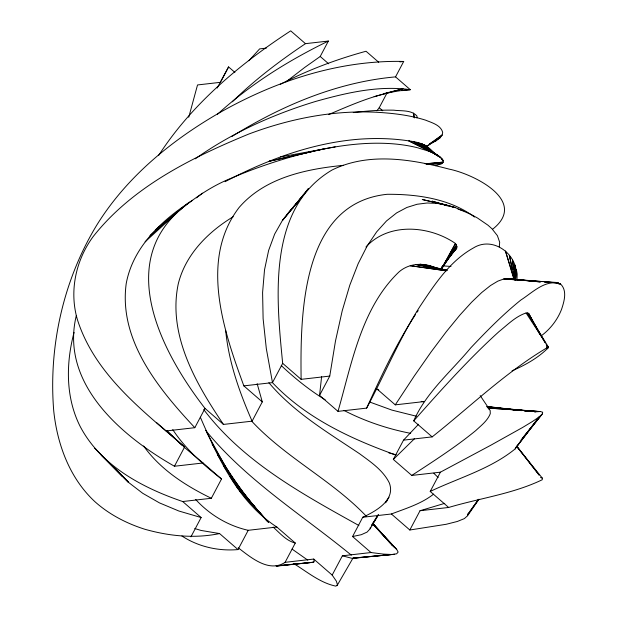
<?xml version="1.0" encoding="UTF-8"?>
<svg xmlns="http://www.w3.org/2000/svg" width="617" height="617" viewBox="0 0 617 617"><rect width="100%" height="100%" fill="white"/><g stroke="black" fill="none" stroke-linecap="round" stroke-linejoin="round"><path stroke-width="0.93" d="M416.899 117.924L416.976 116.065C411.477 109.71 401.397 111.191 393.8 110.181C380.242 109.872 366.699 110.937 353.256 112.602M515.442 280.002C521.373 257.335 494.464 234.753 473.463 247.934C449.77 261.037 434.515 284.591 419.892 306.556C399.268 338.88 384.738 374.442 366.637 408.115L338 411.377L319.56 395.366L321.627 376.517M372.599 523.185L394.903 547.665L372.313 523.571L396.669 549.361L398.142 552.068L396.631 553.804L391.818 554.506L383.381 554.112L371.002 552.539L352.562 536.528L361.3 534.7L367.084 532.093L370.146 528.769L370.385 527.165M76.284 315.688C59.826 383.944 121.765 436.211 174.441 466.244L203.078 462.981L221.518 478.993L211.33 498.274L182.694 501.536C142.342 487.777 100.949 465.812 80.295 426.694C65.471 397.603 65.857 363.336 74.071 332.378M319.56 395.366L329.756 376.085L335.471 341.07L342.196 310.875L349.8 285.177L358.168 263.66L367.154 245.99L376.648 231.861L386.504 220.948L396.608 212.919L406.834 207.474L417.038 204.273L427.111 203.001L436.913 203.34L446.322 204.975L455.207 207.567L470.902 214.384L477.481 218.009L487.985 225.213L491.957 228.76L497.41 235.679L499.677 242.242L499.284 246.846M516.977 279.941L517.193 274.125L516.398 269.66M522.329 438.44L542.335 413.961L542.667 412.218L540.415 411.531L487.962 408.053L538.425 411.524L488.086 407.32L531.129 411.261M188.748 117.261L197.525 84.945L220.431 82.331M338 411.377C351.798 363.452 361.323 307.952 398.906 272.012C409.688 262.518 425.383 262.333 437.677 268.835M516.884 446.184L539.173 475.098L516.853 446.615L542.235 478.028L542.281 479.725C512.974 493.893 479.717 498.212 448.659 507.467L430.219 491.448C458.639 477.897 490.523 468.997 515.203 448.875L515.735 447.371M366.637 408.115C381.221 376.046 396.253 343.962 415.573 314.423M220.863 81.521L228.583 66.914L234.907 72.405M286.134 81.76L304.798 67.361L320.223 56.471L328.375 41.054L305.469 43.66C279.563 60.998 254.597 79.925 232.324 101.79M174.441 466.244L184.63 446.963C142.82 410.845 95.064 374.727 77.495 319.922C69.011 291.448 75.698 260.227 93.213 236.519C132.439 186.866 191.316 157.736 248.682 134.09C289.196 118.842 332.578 110.119 375.977 112.232C392.751 113.173 409.634 115.109 425.715 120.199C431.946 122.783 440.607 124.973 442.674 132.3L442.142 135.03L440.068 137.799L436.342 140.599L430.851 143.391M166.189 430.951L194.825 427.689L205.021 408.415C164.43 356.024 116.952 268.966 177.241 212.487M376.833 110.805L379.239 107.72L386.959 93.113M231.676 136.619C281.283 105.8 336.905 82.092 395.543 76.878L403.703 61.453C339.288 59.934 276.1 80.796 220.47 112.201C171.487 140.275 126.153 177.272 96.329 225.837C63.096 280.928 48.45 346.978 53.741 410.968C57.288 444.649 69.829 478.591 95.203 501.945C109.464 514.601 126.547 523.424 144.64 529.193C169.043 536.119 194.563 538.757 219.575 533.566L238.023 549.577L248.211 530.304L276.848 527.041L295.288 543.053L285.1 562.326C268.997 573.046 250.741 557.367 238.201 547.788M190.938 536.829L201.134 517.547L182.694 501.536M205.021 408.415L223.462 424.427L252.098 421.164L262.287 401.891L257.158 383.674M343.623 165.31C306.017 169.043 264.932 177.549 239.08 207.528C199.144 259.68 223.701 330.951 243.846 385.872L272.483 382.609L282.671 363.336C276.408 299.122 266.644 208.477 332.116 169.983C368.765 151.998 411.269 159.155 449.145 169.12C473.231 173.94 528.684 200.818 492.674 229.177M293.738 563.599C307.197 571.859 320.138 582.918 335.91 586.15L337.468 584.723L336.311 581.091L332.177 575.083L342.373 555.801L371.002 552.539M352.562 536.528L362.757 517.254C375.637 511.3 395.836 500.256 389.342 482.972C383.072 470.2 370.786 462.017 359.665 453.811C327.781 432.378 293.954 412.457 268.881 382.717M542.335 413.961L539.104 416.945L532.641 421.388L522.622 427.465L490.592 445.351L440.415 472.175L411.778 475.437L393.33 459.418L403.526 440.145L418.55 424.249M512.048 370.817C525.152 365.148 538.055 358.007 548.212 347.826L548.336 346.993C506.156 371.758 470.401 406.564 432.162 436.882L413.714 420.863C426.332 392.173 451.073 371.619 470.748 347.895C486.612 331.105 502.84 314.577 520.841 300.039C532.301 292.751 545.721 278.714 560.506 283.959C567.486 290.592 564.177 301.412 561.555 309.341C557.459 319.907 550.271 329.139 541.178 335.879M362.757 517.254L391.394 513.992L409.835 530.003L420.023 510.729L444.749 503.341M430.219 491.448L440.415 472.175M217.153 88.061L228.583 66.914M441.209 269.421L455.469 243.499C429.648 225.598 388.772 222.027 365.981 246.962M441.263 269.213L455.469 243.499L456.518 245.018L456.819 247.833L446.963 259.857M337.013 585.703L352.978 558.115L391.818 554.506L352.276 558.408L342.373 555.801M370.146 528.769L378.46 514.833M372.714 523.648L371.727 525.244L378.252 514.678M373.701 522.044L377.65 515.642M385.548 502.832L389.003 497.233M441.44 269.29L456.518 245.018L441.116 268.997M158.584 155.523C191.802 104.049 239.82 64.029 290.707 30.85L305.469 43.66M376.833 388.841L395.273 404.852L414.2 376.115L431.206 351.798L446.376 331.591L459.804 315.179L471.581 302.245L481.777 292.473L490.492 285.548L497.803 281.151L503.811 278.969L508.585 278.683L532.186 281.082M192.512 200.332C162.271 219.706 132.902 246.777 126.2 283.697C118.58 340.383 158.677 388.972 194.825 427.689M417.131 312.125L418.172 310.59M409.835 530.003L446.168 524.288L457.359 521.458L464.377 518.604L467.601 515.712L478.985 499.199M441.255 269.097L456.966 246.468L445.667 261.816M469.005 512.696L467.91 514.231L478.476 499.515M470.1 511.161L478.322 499.631M441.718 267.184L442.844 265.649M515.203 448.875L539.104 416.945L516.113 447.263L541.101 415.287L521.11 439.898M441.818 267.323L442.967 265.827M444.124 264.323L456.819 247.833L448.251 258.099M303.356 194.91L295.674 204.736L308.492 188.509L282.424 220.416L274.688 234.028L268.634 250.409L264.523 269.814L262.595 292.489L263.112 318.68L266.32 348.636L272.483 382.609M286.843 214.569L300.41 198.713L282.424 220.416L291.586 209.325L293.653 207.567M413.714 420.863C441.086 390.052 468.542 359.148 499.161 331.476C507.614 324.735 515.573 316.436 526.07 312.981L528.399 313.259L545.382 342.89M248.859 60.728L259.649 48.882L266.328 48.118M414.555 438.641L393.33 459.418M145.134 241.787L183.064 207.196L150.031 235.771C174.889 213.767 199.831 190.784 231.105 178.267C249.469 170.307 268.38 163.682 287.545 157.952C312.865 150.587 338.864 145.057 365.241 143.537C382.895 142.635 400.772 143.506 417.956 147.864C426.686 150.795 437.561 152.569 443.222 160.52L443.199 162.14L441.996 163.574L435.641 165.672M454.814 250.247L456.102 249.098M217.439 114.299C250.317 84.274 288.44 60.505 328.375 41.054M433.581 494.148C421.28 503.865 405.839 508.447 391.394 513.992M189.234 202.222L155.314 230.002L172.521 216.559M196.468 197.856L202.453 193.175M426.347 146.923L442.142 135.03L429.741 143.776M195.265 158.808C231.676 132.987 272.899 114.446 315.511 101.473C346.145 92.889 378.329 85.246 410.297 89.689L395.543 76.878M411.778 475.437C433.589 461.177 455.608 447.086 475.8 430.543C481.183 425.491 487.484 420.763 490.291 413.691L490.153 410.421L488.51 408.647M233.203 216.737C208.006 231.953 185.432 254.597 178.244 283.959C167.569 334.992 195.959 383.751 223.462 424.427M426.679 146.183L440.068 137.799M225.058 181.691C266.66 159.934 311.732 142.982 358.855 139.218C375.506 137.992 392.312 138.37 408.832 140.892C419.09 142.219 427.843 144.617 434.221 153.633M280.28 84.359C307.505 70.145 336.435 59.348 366.035 51.25L378.684 62.232M429.501 143.985L436.342 140.599M328.468 114.631C354.775 103.44 381.321 91.47 410.297 89.689L401.706 90.668M374.095 96.661L403.102 88.748L383.728 93.645M312.495 151.389L269.081 161.299L324.126 148.89M280.527 156.949L335.201 146.885M534.415 411.871L540.415 411.531M399.878 61.893L403.703 61.453M282.671 363.336L301.119 379.347L329.756 376.085M395.273 404.852L423.91 401.59M403.526 440.145L432.162 436.882M420.023 510.729L448.659 507.467M285.1 562.326L313.737 559.064L332.177 575.083M276.547 566.121L313.721 562.234L276.023 565.936L312.734 562.311L314.238 561.678L313.737 559.064M426.316 163.837L443.199 162.14L425.128 163.821M352.978 558.115L394.656 554.29M426.91 164.292L441.996 163.574L426.702 164.037M238.023 549.577C218.464 551.297 198.396 546.793 181.922 536.003M451.004 266.428L443.638 265.95M556.256 282.447L503.811 278.969L540.322 281.637M544.171 281.923L558.586 282.972L544.341 281.784M542.436 281.622L506.341 278.614L531.052 281.051M533.998 411.524L535.911 411.701L534.021 411.508M534.854 281.421L540.554 281.984M535.016 281.367L539.736 281.846M531.191 411.223L486.821 406.719L509.395 409.349M512.218 409.673L516.923 410.212M487.091 406.441L510.961 409.356M512.866 409.595L517.64 410.174M519.553 410.413L521.465 410.644M524.327 410.991L526.232 411.231M446.13 270.732L410.251 265.703L446.184 270.817M421.195 401.366L423.902 401.752M219.575 533.566L200.934 530.419L194.764 528.53M447.279 270.261L415.388 264.454L433.327 268.071M416.352 416.22L391.864 410.089L370.316 402.245M438.055 269.02L439.936 269.398M410.675 433.35C387.507 428.861 364.909 421.234 343.931 410.413M446.322 204.975L422.244 199.492L442.389 204.428M420.115 264.145L446.97 270.261M444.217 204.875L455.207 207.567L432.016 201.15L447.279 205.839M295.288 543.053C286.249 540.816 279.856 533.111 273.177 527.095M388.857 452.893L396.253 454.868M424.403 264.539L445.736 270.447M248.211 530.304C228.02 525.8 209.61 514.725 195.682 499.492M201.134 517.547L178.853 511.007L159.448 502.878L142.758 493.322L128.629 482.479L101.219 455.176M458.053 209.155L463.444 210.813M428.206 265.387L438.186 268.673M540.538 477.442L542.235 478.028M508.585 278.683L510.043 279.208M376.146 388.972L378.753 389.967M395.505 454.891C350.68 438.795 305.993 418.017 272.737 382.941M431.491 266.451L434.214 267.516M433.296 153.078L408.832 140.892L437.091 154.983L413.945 141.802L440.068 156.895L418.303 142.782L442.142 158.754L421.812 143.792L431.406 151.288M211.33 498.274C185.578 485.756 160.428 469.606 143.584 445.96M358.886 525.507C302.5 494.094 243.422 462.056 203.718 409.549M307.783 560.151L292.08 549.091M276.848 527.041C238.301 502.161 218.017 457.953 200.355 417.246M325.174 399.801C309.364 390.006 294.756 378.344 281.267 365.549M433.62 153.024L436.574 155.33M441.741 159.363L443.222 160.52L441.772 159.309M221.518 478.993C203.263 464.755 185.563 449.099 172.76 429.617M438.147 156.286L424.38 144.802L431.352 151.227M183.234 446.43L203.078 462.981M184.63 446.963L156.34 422.398M474.488 217.045C449.986 198.643 417.084 194.124 387.206 194.293C301.096 203.147 300.309 314.616 301.119 379.347M320.223 56.471L328.653 63.798M379.239 107.72L382.748 110.767M243.846 385.872L262.287 401.891M391.271 544.341L396.669 549.361M351.32 555.146C301.921 514.678 246.445 480.373 205.631 430.381M433.813 473.262L438.155 477.504M167.014 430.512L181.768 445.204M96.229 449.685L94.879 448.312L122.467 476.625M97.579 451.05L128.629 482.479L115.765 468.974M251.589 421.049C285.671 457.768 332.147 480.219 366.483 516.398M268.634 522.506L260.351 513.545M268.634 522.445L239.681 490.862L267.084 520.941L236.404 486.219L263.482 517.069L233.172 481.414L259.772 512.958L229.987 476.44L243.715 493.6M256.587 509.318L259.094 512.133M372.498 523.216L390.013 542.937M373 523.509L392.52 545.752M251.736 503.588L245.805 496.407M253.548 505.739L254.752 507.174M244.91 495.096L246.7 497.333M247.895 498.829L252.068 504.05L223.77 466.066L236.959 484.407M240.252 488.988L242.45 492.042M480.18 395.574L489.296 409.133M217.786 455.207L242.489 491.942M526.07 312.981L548.505 347.248L527.427 312.927L544.826 342.15M212.086 443.947L232.563 478.221M546.276 344.579L548.212 347.826L546.323 344.541M206.703 432.394L228.228 471.804M537.484 330.134L528.399 313.259L529.286 314.909M546.569 347.016L547.48 348.698L546.577 347.001M529.008 313.93L539.821 334.283M425.931 145.774L426.362 146.684M252.098 421.164C239.473 392.289 228.714 362.14 225.691 330.573M514.455 279.771L505.446 251.003L513.892 279.277M514.91 280.118L509.372 255.315L512.133 269.374M515.11 279.725L512.496 260.081L513.437 269.614M513.622 271.519L513.814 273.424M467.501 514.223L467.601 515.712M515.504 280.157L514.833 264.955L514.863 274.557M387.268 500.078L386.288 501.721L387.268 500.078M560.506 283.959L558.609 283.766L560.506 283.959M414.354 117.801L413.436 113.088L414.308 117.77"/></g></svg>
